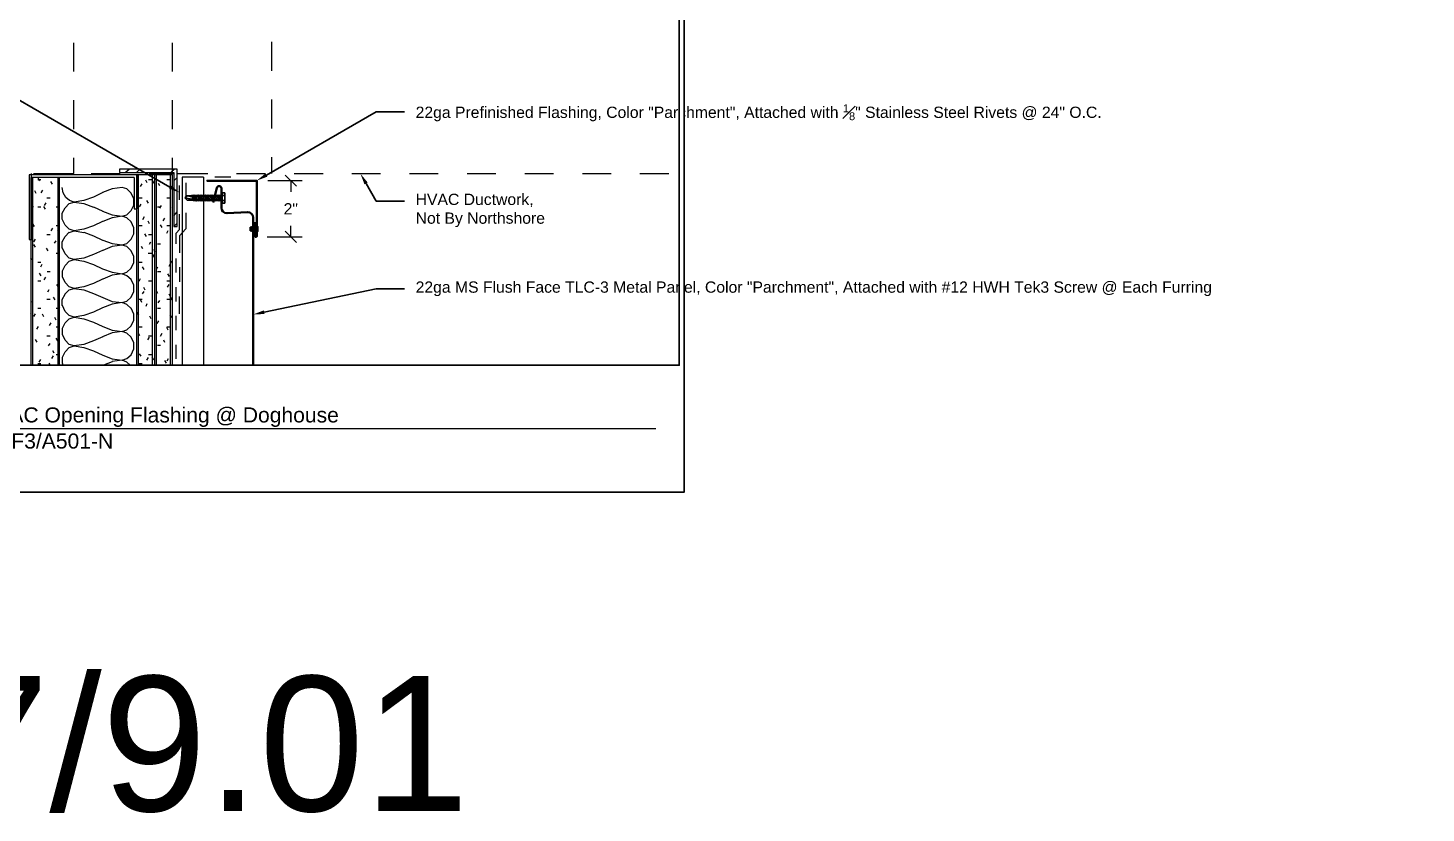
# Model space of a CAD drawing. Header units: inches. Extents: x -293 to 39679, y -468 to 488.
# Drawn here: x 773.83 to 823.5, y -11.15 to 16.75 of the extents above; entities that cross this region are included whole.
import ezdxf
from ezdxf import colors
from ezdxf.entities.mleader import LeaderData, LeaderLine
from ezdxf.enums import TextEntityAlignment as Align
from ezdxf.math import Vec2, Vec3

# ---------------------------------------------------------------- set-up
doc = ezdxf.new("R2010")
doc.units = ezdxf.units.IN
doc.header["$MEASUREMENT"] = 0
doc.linetypes.add('PHANTOM2', pattern=[1.25, 0.625, -0.125, 0.125, -0.125, 0.125, -0.125])
doc.layers.get('Defpoints').update_dxf_attribs({"color": 3})
doc.layers.add('NSE-Border', color=156, linetype='Continuous', plot=False)
for name, color, linetype, lineweight in [('NSE-By_Others', 252, 'Continuous', 0), ('NSE-Call-Outs', 51, 'Continuous', 13), ('NSE-Dimensions', 51, 'Continuous', 13), ('NSE-Flashing 01', 2, 'Continuous', 40), ('NSE-Furring 01', 30, 'Continuous', 18), ('NSE-Hardware', 111, 'Continuous', 25), ('NSE-Panels 01', 1, 'Continuous', 40), ('NSE-Title', 51, 'Continuous', 9), ('NSE-Underlayment', 6, 'PHANTOM2', 13)]:
    doc.layers.add(name, color=color, linetype=linetype, lineweight=lineweight)
doc.layers.add('NSE-Detail Border', color=7, linetype='Continuous')
doc.styles.add('004 - NSSM - Standard', font='arial.ttf', dxfattribs={"height": 0.4})
doc.styles.add('008 - NSSM - Standard', font='arial.ttf', dxfattribs={"height": 0.8})
doc.styles.add('048 - NSSM - Standard', font='arial.ttf', dxfattribs={"height": 4.8})
doc.styles.add('Anno - NSSM - Standard', font='arial.ttf', dxfattribs={"height": 0.1})
doc.dimstyles.new('004 - NSSM - Standard', dxfattribs={"dimtxt": 0.4, "dimasz": 0.4, "dimexe": 0.4, "dimexo": 0.4, "dimgap": 0.4, "dimtad": 0, "dimtih": 1, "dimtoh": 1, "dimdec": 4, "dimzin": 3, "dimdsep": 46, "dimlunit": 4, "dimtxsty": '004 - NSSM - Standard', "dimblk": 'OBLIQUE', "dimcen": 0.4, "dimclrd": 51, "dimclre": 51, "dimclrt": 256, "dimadec": 0, "dimazin": 0, "dimtfac": 0.7, "dimtdec": 4, "dimtmove": 1, "dimatfit": 2, "dimfxl": 1, "dimtfill": 1, "dimtfillclr": 11, "dimfrac": 1, "dimtolj": 1, "dimtzin": 0, "dimlwd": 0, "dimlwe": 0, "dimarcsym": 0})
doc.dimstyles.get("Standard").update_dxf_attribs({"dimtxt": 0.18, "dimasz": 0.18, "dimexe": 0.18, "dimexo": 0.0625, "dimgap": 0.09, "dimtad": 0, "dimtih": 1, "dimtoh": 1, "dimdec": 4, "dimzin": 0, "dimdsep": 46, "dimtxsty": 'Standard', "dimcen": 0.09, "dimadec": 0, "dimazin": 0, "dimtfac": 1, "dimtdec": 4, "dimtofl": 0, "dimtmove": 0, "dimatfit": 3, "dimfxl": 1, "dimtolj": 1, "dimtzin": 0, "dimarcsym": 0})

# ---------------------------------------------------------------- blocks, each defined once
blk = doc.blocks.new('*U4')
blk.add_wipeout([(8.13, 1.129), (8.13, 0), (0, 0), (0, 11.313), (8.172, 11.313), (8.172, 0), (8.13, 0), (8.13, 11.271), (0.042, 11.271), (0.042, 1.129)])
at = {"layer": 'Defpoints', "ltscale": 0.0625}
blk.add_lwpolyline([(0.042, 1.129), (8.13, 1.129), (8.13, 11.271), (0.042, 11.271)], close=True, dxfattribs=at)
at = {"layer": 'Defpoints'}
blk.add_circle((0.625, 0.567), 0.312, dxfattribs=at)
at = {"layer": 'NSE-Border', "ltscale": 0.0625}
blk.add_lwpolyline([(0, 0), (8.172, 0), (8.172, 11.313), (0, 11.313)], close=True, dxfattribs=at)
at = {"layer": 'NSE-Title'}
blk.add_line((0.938, 0.567), (7.922, 0.567), dxfattribs=at)
at = {"layer": 'Defpoints', "style": '008 - NSSM - Standard'}
blk.add_attdef('DETAIL_NUMBER', text='', height=0.218, dxfattribs=at).set_placement((0.625, 0.567), align=Align.MIDDLE_CENTER)
at = {"layer": 'NSE-Title', "style": '004 - NSSM - Standard'}
blk.add_text('ARCH REF:', height=0.1341, dxfattribs=at).set_placement((1.636, 0.46), align=Align.MIDDLE_CENTER)
for tag, p in [('DETAIL_DESCRIPTION', (1.129, 0.62)), ('ARCH_REF', (2.197, 0.388))]:
    blk.add_attdef(tag, p, '', height=0.134, dxfattribs=at)
blk = doc.blocks.new('*U70')
blk.add_lwpolyline([(0, 0), (0, 0), (0, 1.765), (1.969, 1.765, -1), (1.969, 1.702), (1.469, 1.702)], format="xyb")
blk = doc.blocks.new('_Oblique')
at = {"color": 0, "linetype": 'ByBlock', "lineweight": -2}
blk.add_line((-0.5, -0.5), (0.5, 0.5), dxfattribs=at)
blk = doc.blocks.new('*D74')
at = {"layer": 'Defpoints', "color": 0, "transparency": 16777216}
for p in [(781.957, 11.325), (781.925, 9.325), (783.168, 9.325)]:
    blk.add_point(p, dxfattribs=at)
at = {"layer": 'NSE-Dimensions', "color": 51, "lineweight": 0, "transparency": 16777216}
for p, q in [((782.357, 11.325), (783.568, 11.325)), ((783.168, 11.325), (783.168, 10.925)), ((783.168, 9.325), (783.168, 9.724)), ((782.325, 9.325), (783.568, 9.325))]:
    blk.add_line(p, q, dxfattribs=at)
at = {"layer": 'NSE-Dimensions', "color": 51, "lineweight": 0, "transparency": 16777216, "xscale": 0.4, "yscale": 0.4, "zscale": 0.4}
for p, rotation in [((783.168, 11.325), 90), ((783.168, 9.325), 270)]:
    blk.add_blockref('_Oblique', p, dxfattribs=dict(at, rotation=rotation))
at = {"layer": 'NSE-Dimensions', "transparency": 16777216, "insert": (783.168, 10.325), "char_height": 0.4, "attachment_point": 5, "style": '004 - NSSM - Standard', "bg_fill": 3, "box_fill_scale": 1.25, "bg_fill_color": 256, "bg_fill_true_color": 13158600, "bg_fill_transparency": 0}
blk.add_mtext('\\A1;2"', dxfattribs=at)
blk = doc.blocks.new('*U32')
for p, q in [((-0.061, 0.09), (0.028, 0.09)), ((-0.061, -0.09), (0.028, -0.09))]:
    blk.add_line(p, q)
for points in [[(0.028, 0.181), (-0.061, 0.181, 0.414214), (-0.073, 0.168), (-0.073, -0.168, 0.414214), (-0.061, -0.18), (0.028, -0.18)], [(-0.073, 0.103, 0.414214), (-0.061, 0.09, 0.414214), (-0.073, 0.078)], [(-0.073, -0.078, 0.414214), (-0.061, -0.09, 0.414214), (-0.073, -0.103)]]:
    blk.add_lwpolyline(points, format="xyb")
blk.add_lwpolyline([(0.052, 0.196), (0.028, 0.196), (0.028, -0.196), (0.052, -0.196)], close=True)
at = {"has_arrowhead": 0}
for points in [[(0.052, 0.08), (1.265, 0.08), (1.348, 0), (1.265, -0.08), (0.052, -0.08), (0.052, 0.08)], [(0.078, 0.08), (0.085, 0.108), (0.143, -0.108), (0.151, -0.08)], [(0.14, 0.08), (0.148, 0.108), (0.206, -0.108), (0.213, -0.08)], [(0.203, 0.08), (0.21, 0.108), (0.268, -0.108), (0.276, -0.08)], [(0.265, 0.08), (0.273, 0.108), (0.331, -0.108), (0.338, -0.08)], [(0.328, 0.08), (0.335, 0.108), (0.393, -0.108), (0.401, -0.08)], [(0.39, 0.08), (0.398, 0.108), (0.456, -0.108), (0.463, -0.08)], [(0.453, 0.08), (0.46, 0.108), (0.518, -0.108), (0.526, -0.08)], [(0.515, 0.08), (0.523, 0.108), (0.581, -0.108), (0.588, -0.08)], [(0.578, 0.08), (0.585, 0.108), (0.643, -0.108), (0.651, -0.08)], [(0.64, 0.08), (0.648, 0.108), (0.706, -0.108), (0.713, -0.08)], [(0.703, 0.08), (0.71, 0.108), (0.768, -0.108), (0.776, -0.08)], [(0.765, 0.08), (0.773, 0.108), (0.831, -0.108), (0.838, -0.08)], [(0.828, 0.08), (0.835, 0.108), (0.893, -0.108), (0.901, -0.08)], [(0.89, 0.08), (0.898, 0.108), (0.956, -0.108), (0.963, -0.08)], [(0.953, 0.08), (0.96, 0.108), (1.018, -0.108), (1.026, -0.08)], [(1.015, 0.08), (1.023, 0.108), (1.081, -0.108), (1.088, -0.08)], [(1.265, 0.08), (1.108, 0.046), (1.062, 0), (1.108, -0.046), (1.265, -0.08)], [(1.108, 0.046), (1.348, 0)], [(0.052, 0), (0.081, -0.108), (0.088, -0.08)]]:
    blk.add_leader(points, dimstyle='Standard', override={"dimasz": 0, "dimgap": 0, "dimldrblk": 'None'}, dxfattribs=at)
blk = doc.blocks.new('*U71')
at = {"color": 0}
blk.add_line((0.227, 0.062), (0.277, 0.062), dxfattribs=at)
blk.add_line((0.227, 0.062), (0.277, 0.062), dxfattribs=at)
blk.add_line((0.277, -0.063), (0.277, 0.062))
for points in [[(0.052, 0.112), (0.052, -0.112), (0.052, -0.112), (0.052, 0.112), (0.038, 0.112, 0.308793), (0.006, 0.062), (0.006, -0.063, 0.308793), (0.038, -0.112), (0.052, -0.112), (0.052, -0.112)], [(0.227, -0.063), (0.227, 0.062, 0.931975), (0.177, 0.062), (0.177, -0.063, 1), (0.227, -0.06)]]:
    blk.add_lwpolyline(points, format="xyb", dxfattribs=at)
blk.add_lwpolyline([(0.227, -0.063), (0.277, -0.063)], close=True, dxfattribs=at)
at = {"has_arrowhead": 0}
for points in [[(0.177, 0.062), (0.052, 0.062)], [(0.177, -0.063), (0.052, -0.063)]]:
    blk.add_leader(points, dimstyle='Standard', override={"dimasz": 0, "dimgap": 0, "dimtad": 0, "dimldrblk": 'None'}, dxfattribs=at)

msp = doc.modelspace()

# ---------------------------------------------------------------- linework, layer by layer
at = {"layer": 'NSE-By_Others'}
for p, q in [((778.96858, 11.53455), (773.87947, 11.53455)), ((777.60485, 11.43894), (773.93463, 11.43894))]:
    msp.add_line(p, q, dxfattribs=at)
for points in [[(775.4612, 15.20388), (775.4612, 16.22647)], [(778.95358, 16.22647), (778.95358, 15.20388)], [(782.48815, 16.25537), (782.48815, 15.23266)], [(775.46273, 13.15811), (775.46273, 14.1807)], [(778.9544, 14.1807), (778.9544, 13.15811)], [(782.48798, 14.20739), (782.48798, 13.18468)], [(775.46309, 11.57606), (775.46309, 12.13494)], [(778.955, 12.13494), (778.955, 11.57606)], [(782.48739, 12.16162), (782.48739, 11.57524)], [(773.87947, 11.53455), (773.87947, 9.22839)], [(773.93463, 11.43894), (773.93463, 4.7672)], [(773.94808, 11.57458), (773.94808, 11.43771)], [(773.97495, 9.22874), (773.97495, 11.43894)], [(774.0023, 4.7672), (774.0023, 11.43894)], [(774.02876, 11.57458), (775.46225, 11.57458)], [(774.90366, 4.7672), (774.90366, 11.43894)], [(774.95694, 4.7672), (774.95694, 11.43894)], [(776.07599, 11.57458), (777.11185, 11.57458)], [(777.08623, 11.61683), (779.00991, 11.61683)], [(777.08646, 11.73913), (777.08646, 11.61658)], [(779.13225, 11.73913), (777.08646, 11.73913)], [(777.28974, 11.61658), (777.42671, 11.73913)], [(777.60485, 11.43894), (777.60485, 10.32016)], [(777.68621, 11.61658), (777.80876, 11.73913)], [(777.68658, 11.53455), (777.68658, 4.7672)], [(777.71395, 10.32025), (777.71395, 11.53455)], [(777.75428, 4.7672), (777.75428, 11.53455)], [(778.13618, 11.57458), (779.00925, 11.57458)], [(778.25844, 4.7672), (778.25844, 11.53455)], [(778.32758, 11.53455), (778.32758, 4.7672)], [(778.39528, 4.7672), (778.39528, 11.53455)], [(778.90088, 4.7672), (778.90088, 11.53455)], [(778.91311, 11.61658), (779.03709, 11.73913)], [(778.96858, 4.7672), (778.96858, 11.53455)], [(779.00872, 11.31655), (779.13254, 11.43894)], [(779.00991, 11.61683), (779.00991, 9.69315)], [(779.13171, 11.57458), (780.22231, 11.57458)], [(779.13225, 9.69335), (779.13225, 11.73913)], [(781.04216, 11.44958), (780.46932, 11.44958)], [(781.24521, 11.57458), (782.26954, 11.57458)], [(783.29244, 11.57458), (784.31534, 11.57458)], [(785.33823, 11.57458), (786.36113, 11.57458)], [(787.38546, 11.57458), (788.40836, 11.57458)], [(789.43269, 11.57458), (790.45559, 11.57458)], [(791.47992, 11.57458), (792.50282, 11.57458)], [(793.52715, 11.57458), (794.55005, 11.57458)], [(795.57438, 11.57458), (796.59728, 11.57458)], [(773.93395, 11.04312), (773.96126, 11.04312)], [(774.12553, 10.86601), (774.07093, 10.96085)], [(774.1789, 11.37), (774.2883, 11.37)], [(774.2493, 11.31723), (774.19459, 11.41225)], [(774.345, 10.98976), (774.29039, 10.89491)], [(774.69923, 11.19498), (774.64455, 11.28995)], [(775.08113, 10.89416), (775.04087, 11.08537)], [(776.827, 11.02978), (776.48491, 10.90761)], [(777.1816, 11.08537), (776.82793, 11.03074)], [(777.3455, 11.03074), (777.1816, 11.08537)], [(777.49537, 10.8803), (777.34445, 11.02978)], [(777.87709, 11.20767), (777.82243, 11.11274)], [(778.06717, 11.24833), (778.01391, 11.34332)], [(778.10858, 11.37), (778.21798, 11.37)], [(778.3271, 11.32998), (778.27242, 11.23499)], [(778.51779, 11.13902), (778.46457, 11.22102)], [(778.76353, 11.37), (778.87293, 11.37)], [(774.00263, 10.41558), (773.94813, 10.51167)], [(774.46671, 10.53835), (774.41221, 10.44225)], [(774.50716, 10.71625), (774.61626, 10.71625)], [(775.17666, 10.73038), (775.08041, 10.89414)], [(775.14853, 10.36108), (775.29912, 10.51167)], [(775.31289, 10.62049), (775.17652, 10.72959)], [(775.29813, 10.51053), (775.47601, 10.56504)], [(775.47679, 10.56611), (775.31178, 10.62063)], [(775.47601, 10.56504), (775.81599, 10.51053)], [(775.81685, 10.62063), (775.47679, 10.56611)], [(775.81686, 10.51167), (776.15819, 10.38833)], [(776.15748, 10.74293), (775.81724, 10.61947)], [(776.48584, 10.90748), (776.15829, 10.74371)], [(777.58912, 10.6746), (777.49431, 10.87857)], [(777.49498, 10.26538), (777.58961, 10.45608)], [(777.58981, 10.45585), (777.58981, 10.674)], [(777.78138, 10.71625), (777.89048, 10.71625)], [(777.83638, 10.48499), (777.78189, 10.38891)], [(778.10973, 10.5245), (778.05377, 10.62063)], [(778.55822, 10.44274), (778.50374, 10.34668)], [(778.76465, 10.71625), (778.87375, 10.71625)], [(774.01671, 10.41605), (773.96223, 10.32)], [(774.18074, 10.38937), (774.28968, 10.38937)], [(774.45352, 10.30667), (774.39905, 10.40271)], [(774.83581, 10.38937), (774.94475, 10.38937)], [(775.1481, 9.74671), (775.05224, 9.95131)], [(775.05225, 9.95155), (775.05225, 10.16923)], [(775.05244, 10.16984), (775.14847, 10.36046)], [(776.15887, 10.38937), (776.48569, 10.23886)], [(776.48463, 10.23816), (776.827, 10.11497)], [(776.82626, 10.0069), (776.48566, 9.87095)], [(777.18079, 10.06027), (776.8258, 10.00587)], [(776.82709, 10.11586), (777.18073, 10.06145)], [(777.18073, 10.06145), (777.34538, 10.11586)], [(777.34397, 10.00587), (777.18079, 10.06027)], [(777.34392, 10.11442), (777.49435, 10.26484)], [(777.496, 9.85664), (777.34574, 10.0069)], [(777.60463, 10.32044), (777.71354, 10.32044)], [(777.95814, 10.03358), (777.90376, 9.93769)], [(778.43658, 10.38937), (778.54552, 10.38937)], [(778.68309, 9.99356), (778.62728, 9.89768)], [(778.96733, 10.34657), (778.95443, 10.3738)], [(779.01014, 10.07541), (779.13189, 10.21148)], [(773.93411, 9.73339), (773.96127, 9.73339)], [(773.97656, 9.68002), (773.93512, 9.62572)], [(774.0578, 9.69319), (774.00347, 9.78898)], [(774.69781, 9.63777), (774.64351, 9.54204)], [(774.83464, 9.73339), (774.94327, 9.73339)], [(774.9438, 9.44647), (774.88952, 9.54216)], [(775.2983, 9.59664), (775.14821, 9.74673)], [(775.14869, 9.33886), (775.29861, 9.48879)], [(775.298, 9.48788), (775.4751, 9.54216)], [(775.47626, 9.54346), (775.29912, 9.59775)], [(775.4751, 9.54216), (775.81644, 9.48788)], [(775.81769, 9.59775), (775.47626, 9.54346)], [(775.81694, 9.48879), (776.15821, 9.36599)], [(776.15767, 9.72005), (775.8175, 9.59713)], [(776.48481, 9.86903), (776.15728, 9.71886)], [(777.58972, 9.65118), (777.4939, 9.85569)], [(777.59041, 9.43249), (777.59041, 9.65112)], [(777.78063, 9.73339), (777.8907, 9.73339)], [(778.15064, 9.78877), (778.09629, 9.8846)], [(778.59971, 9.66429), (778.54538, 9.76007)], [(778.8043, 9.54216), (778.75002, 9.44647)], [(778.76406, 9.73339), (778.8727, 9.73339)], [(779.00906, 9.69269), (779.13203, 9.81567)], [(779.00909, 9.69337), (779.13199, 9.69337)], [(773.87896, 9.22862), (773.97453, 9.22862)], [(774.08344, 9.24196), (774.02924, 9.14639)], [(774.09686, 8.95524), (774.0427, 9.05073)], [(774.50697, 9.40651), (774.61688, 9.40651)], [(774.8215, 9.1886), (774.76731, 9.10731)], [(775.05189, 8.9282), (775.05189, 9.14635)], [(775.05197, 9.14637), (775.14757, 9.33758)], [(776.15769, 9.36426), (776.4845, 9.21441)], [(776.4856, 9.21528), (776.82646, 9.09262)], [(776.82696, 8.98402), (776.48643, 8.84724)], [(777.18031, 9.03739), (776.82545, 8.98323)], [(776.82713, 9.09298), (777.18207, 9.03881)], [(777.3442, 8.98323), (777.18031, 9.03739)], [(777.18207, 9.03881), (777.346, 9.09298)], [(777.34416, 9.09219), (777.49393, 9.24196)], [(777.4952, 8.83441), (777.34559, 8.98402)], [(777.49447, 9.2419), (777.59011, 9.4332)], [(777.91836, 8.9028), (777.86422, 8.98402)], [(778.0398, 9.33755), (777.98555, 9.4332)], [(778.10972, 9.40651), (778.2182, 9.40651)], [(778.19074, 9.133), (778.13514, 9.05174)], [(778.43714, 9.07964), (778.54547, 9.07964)], [(773.93302, 8.75053), (773.96149, 8.75053)], [(773.97524, 8.5066), (773.93542, 8.57487)], [(774.54753, 8.83299), (774.4934, 8.92843)], [(774.83402, 8.75053), (774.94361, 8.75053)], [(774.94361, 8.75053), (774.8881, 8.65517)], [(774.95694, 8.76536), (774.92989, 8.81947)], [(775.14865, 8.7233), (775.05321, 8.92843)], [(775.2982, 8.57441), (775.14876, 8.72385)], [(775.14887, 8.31521), (775.29956, 8.46591)], [(775.29789, 8.46524), (775.47564, 8.51927)], [(775.47718, 8.52082), (775.2994, 8.57487)], [(775.47564, 8.51927), (775.81691, 8.46524)], [(775.81711, 8.57487), (775.47718, 8.52082)], [(776.15788, 8.69717), (775.81777, 8.57479)], [(775.81845, 8.46591), (776.15822, 8.34365)], [(776.48462, 8.84615), (776.15711, 8.69664)], [(777.59029, 8.62777), (777.49489, 8.83281)], [(777.58953, 8.41057), (777.58953, 8.62823)], [(778.10777, 8.75053), (778.21737, 8.75053)], [(778.31379, 8.69717), (778.25972, 8.60182)], [(778.32775, 8.83376), (778.31351, 8.87506)], [(778.36772, 8.7787), (778.32643, 8.83281)], [(778.96878, 8.38345), (778.91475, 8.46591)], [(774.18006, 8.42366), (774.2895, 8.42366)], [(774.30216, 7.94611), (774.24682, 8.04119)], [(774.3296, 8.34138), (774.27419, 8.24618)], [(774.50799, 8.09678), (774.61728, 8.09678)], [(775.05294, 8.12432), (775.14813, 8.3147)], [(775.05295, 7.90486), (775.05295, 8.12346)], [(776.15683, 8.34138), (776.48505, 8.19077)], [(776.48509, 8.1924), (776.8273, 8.07028)], [(776.82758, 7.96114), (776.48572, 7.82496)], [(777.18117, 8.0145), (776.82646, 7.96059)], [(776.8271, 8.0701), (777.1819, 8.01617)], [(777.34434, 7.9464), (777.18117, 8.0145)], [(777.1819, 8.01617), (777.3451, 8.0701)], [(777.34432, 8.06855), (777.49486, 8.21908)], [(777.49532, 8.21986), (777.59055, 8.41032)], [(777.7818, 8.42366), (777.88982, 8.42366)], [(777.95924, 8.16617), (777.90527, 8.26133)], [(778.43526, 8.24576), (778.38129, 8.15061)], [(778.43678, 8.09678), (778.54607, 8.09678)], [(778.85968, 7.91944), (778.80434, 8.0145)], [(778.887, 8.37029), (778.833, 8.27508)], [(774.18087, 7.7699), (774.29001, 7.7699)], [(774.45362, 7.8922), (774.39831, 7.79719)], [(774.91587, 7.53713), (774.86205, 7.63204)], [(775.14918, 7.70133), (775.05275, 7.90555)], [(775.29805, 7.55077), (775.14786, 7.70097)], [(775.29914, 7.44118), (775.4761, 7.49639)], [(775.47662, 7.49676), (775.29962, 7.55198)], [(775.4761, 7.49639), (775.81728, 7.44118)], [(775.81788, 7.55198), (775.47662, 7.49676)], [(776.15801, 7.67429), (775.81798, 7.55103)], [(776.48436, 7.82327), (776.15829, 7.673)], [(777.49451, 7.8094), (777.34416, 7.94557)], [(777.59073, 7.60579), (777.49433, 7.80993)], [(777.58994, 7.38723), (777.58994, 7.60535)], [(777.82209, 7.83661), (777.76679, 7.74162)], [(777.99921, 7.42822), (777.944, 7.52308)], [(778.10978, 7.7699), (778.21892, 7.7699)], [(778.7646, 7.7699), (778.87373, 7.7699)], [(778.83111, 7.63204), (778.77728, 7.53713)], [(773.93427, 7.4408), (773.96116, 7.4408)], [(773.96291, 7.04721), (773.93465, 7.00624)], [(774.50629, 7.11392), (774.61653, 7.11392)], [(774.57541, 7.4408), (774.52022, 7.35871)], [(774.79443, 7.08672), (774.7393, 7.18286)], [(775.05242, 7.10087), (775.1486, 7.29182)], [(775.05249, 6.88294), (775.05249, 7.10058)], [(775.14721, 7.29078), (775.29724, 7.4408)], [(775.81667, 7.4408), (776.15776, 7.31767)], [(776.15728, 7.3185), (776.48546, 7.16855)], [(776.48586, 7.16952), (776.82656, 7.0338)], [(776.82565, 7.03165), (777.18027, 6.99068)], [(777.18184, 6.99162), (776.82587, 6.93653)], [(777.18154, 6.99211), (777.34544, 7.04721)], [(777.34429, 6.92382), (777.18184, 6.99162)], [(777.34485, 7.04714), (777.4947, 7.18286)], [(777.49459, 7.18226), (777.59081, 7.38743)], [(777.78098, 7.11392), (777.88981, 7.11392)], [(777.87714, 6.99194), (777.83616, 7.0739)], [(777.94598, 7.38743), (777.8908, 7.30536)], [(778.44924, 7.3187), (778.39547, 7.40078)], [(778.505, 7.06056), (778.4499, 6.9786)], [(778.76325, 7.11392), (778.87207, 7.11392)], [(778.89965, 7.19564), (778.8459, 7.29182)], [(778.95511, 7.18286), (778.89997, 7.08672)], [(773.94796, 6.59505), (773.93386, 6.60915)], [(774.08401, 6.59581), (774.03042, 6.49992)], [(774.17977, 6.78705), (774.28985, 6.78705)], [(774.3977, 6.48659), (774.34412, 6.58247)], [(774.83573, 6.36434), (774.78076, 6.46017)], [(774.83462, 6.78705), (774.9433, 6.78705)], [(774.95756, 6.81373), (774.91663, 6.74598)], [(775.14818, 6.67794), (775.05358, 6.88266)], [(775.29918, 6.52856), (775.14824, 6.67809)], [(775.47552, 6.4719), (775.2979, 6.52688)], [(775.29882, 6.41854), (775.4764, 6.47351)], [(775.81668, 6.52688), (775.47552, 6.4719)], [(775.4764, 6.47351), (775.81748, 6.41854)], [(776.15937, 6.6514), (775.81803, 6.52869)], [(776.48533, 6.80039), (776.15789, 6.65078)], [(776.82623, 6.93603), (776.48446, 6.79904)], [(777.49471, 6.78571), (777.34502, 6.92269)], [(777.59094, 6.5824), (777.49497, 6.78705)], [(777.5901, 6.36391), (777.5901, 6.58247)], [(777.76739, 6.53993), (777.71238, 6.63584)], [(778.0548, 6.9516), (778.01385, 6.85556)], [(778.20377, 6.41768), (778.16289, 6.51354)], [(778.43633, 6.78705), (778.545, 6.78705)], [(778.94171, 6.45991), (778.88672, 6.55579)], [(773.93541, 6.13329), (773.96214, 6.13329)], [(774.19374, 6.14663), (774.14026, 6.05093)], [(774.64337, 6.26893), (774.58986, 6.17318)], [(774.83609, 6.13329), (774.94445, 6.13329)], [(775.05314, 6.07743), (775.1489, 6.26893)], [(775.05326, 5.85962), (775.05326, 6.0777)], [(775.14857, 6.26856), (775.29793, 6.41792)], [(775.81647, 6.41792), (776.15746, 6.29533)], [(776.15752, 6.29562), (776.48565, 6.14493)], [(776.48639, 6.14663), (776.82698, 6.01012)], [(777.18081, 5.96874), (776.82642, 5.9139)], [(776.8265, 6.00877), (777.18095, 5.96798)], [(777.18052, 5.96725), (777.34369, 6.02211)], [(777.34535, 5.90124), (777.18081, 5.96874)], [(777.34588, 6.02345), (777.49507, 6.15998)], [(777.49502, 6.16029), (777.59082, 6.36455)], [(777.783, 6.13329), (777.89137, 6.13329)], [(778.465, 6.33787), (778.41007, 6.24209)], [(778.81765, 6.0087), (778.76277, 6.10438)], [(778.76531, 6.13329), (778.87367, 6.13329)], [(774.15295, 5.58638), (774.09817, 5.68189)], [(774.50648, 5.80419), (774.6161, 5.80419)], [(774.60372, 5.5329), (774.54898, 5.45149)], [(774.88875, 5.62639), (774.83396, 5.72192)], [(775.14838, 5.65456), (775.0528, 5.85978)], [(775.29866, 5.50494), (775.14839, 5.65521)], [(775.47594, 5.44926), (775.2977, 5.504)], [(775.81698, 5.504), (775.47594, 5.44926)], [(776.15904, 5.62852), (775.81781, 5.50635)], [(776.48603, 5.77751), (776.15863, 5.62716)], [(776.82638, 5.91315), (776.48473, 5.77677)], [(777.49461, 5.76344), (777.34418, 5.89981)], [(777.59084, 5.55903), (777.4953, 5.76416)], [(777.59134, 5.342), (777.59134, 5.55959)], [(777.80812, 5.80421), (777.75329, 5.89981)], [(778.136, 5.76416), (778.0812, 5.66862)], [(778.10826, 5.80419), (778.21787, 5.80419)], [(778.43643, 5.47731), (778.54589, 5.47731)], [(778.58591, 5.88647), (778.53108, 5.79087)], [(778.69586, 5.57375), (778.65513, 5.65521)], [(773.93548, 5.15044), (773.9621, 5.15044)], [(774.27477, 4.97254), (774.22016, 4.87733)], [(774.72455, 5.09484), (774.67131, 4.99958)], [(774.76662, 5.19142), (774.71195, 5.27274)], [(774.8351, 5.15044), (774.9444, 5.15044)], [(775.05359, 5.0554), (775.14892, 5.24605)], [(775.05375, 4.83631), (775.05375, 5.05482)], [(775.14826, 5.24494), (775.29836, 5.39504)], [(775.29964, 5.39591), (775.47643, 5.45063)], [(775.47643, 5.45063), (775.81739, 5.39591)], [(775.81599, 5.39504), (776.15827, 5.27159)], [(776.15744, 5.27274), (776.48552, 5.12272)], [(776.48658, 5.12375), (776.82705, 4.98784)], [(776.82558, 4.98588), (777.18125, 4.94528)], [(777.18092, 4.94461), (777.34476, 4.99923)], [(777.34514, 5.00118), (777.49507, 5.13709)], [(777.4951, 5.13691), (777.59047, 5.34167)], [(777.85037, 5.0825), (777.79571, 5.16378)], [(778.09635, 5.04148), (778.04172, 4.94623)], [(778.10991, 5.15044), (778.21781, 5.15044)], [(778.30057, 4.95957), (778.24594, 5.05482)], [(778.81817, 4.98588), (778.76356, 4.90467)], [(774.18041, 4.82356), (774.28955, 4.82356)], [(774.64451, 4.74174), (774.58993, 4.8369)], [(775.08606, 4.7672), (775.05312, 4.8369)], [(776.82617, 4.89027), (776.5166, 4.7672)], [(777.18222, 4.94586), (776.82661, 4.89126)], [(777.34603, 4.87726), (777.18222, 4.94586)], [(777.46653, 4.7672), (777.34436, 4.87693)], [(777.78215, 4.82356), (777.8913, 4.82356)], [(778.75049, 4.83732), (778.69589, 4.93252)]]:
    msp.add_lwpolyline(points, dxfattribs=at)
at = {"layer": 'NSE-Furring 01'}
for p, q in [((779.31457, 11.44958), (779.31457, 4.7672)), ((780.06671, 11.44958), (779.31457, 11.44958)), ((780.06671, 11.44958), (780.06671, 4.7672))]:
    msp.add_line(p, q, dxfattribs=at)
at = {"layer": 'NSE-Panels 01'}
for p, q in [((780.41159, 10.55186), (780.54732, 11.07383)), ((780.5472, 11.07383), (780.5472, 11.07383)), ((780.70468, 11.05369), (780.70468, 10.35885)), ((781.63199, 10.20739), (780.91088, 10.17082)), ((780.91099, 10.17082), (780.91088, 10.17082)), ((781.6321, 10.20739), (781.6321, 10.20739)), ((781.8317, 10.0189), (781.8317, 4.7672))]:
    msp.add_line(p, q, dxfattribs=at)
for centre, radius, start, end in [((780.62462, 11.0538), 0.07997, 90.005067, 165.495453), ((780.62458, 11.05367), 0.0801, 0.019194, 89.980806), ((780.89345, 10.35878), 0.18876, 179.977325, 269.952416), ((780.89387, 10.35127), 0.18125, 269.817354, 275.421744), ((781.64329, 9.94157), 0.26605, 90.316971, 92.410884), ((781.64165, 10.01757), 0.19005, 359.980834, 89.949378)]:
    msp.add_arc(centre, radius, start, end, dxfattribs=at)
at = {"layer": 'NSE-Underlayment'}
msp.add_line((779.43957, 11.24499), (779.43957, 10.70284), dxfattribs=at)
for points in [[(779.21858, 10.64731), (779.21858, 11.15208)], [(779.09358, 9.46306), (779.21858, 9.58806), (779.21858, 10.1292)], [(779.43957, 10.18479), (779.43957, 9.61537), (779.21821, 9.36907)], [(779.09398, 9.08073), (779.09398, 9.46326)], [(779.21821, 9.36959), (779.21821, 8.75595)], [(779.09319, 8.05794), (779.09319, 8.56267)], [(779.21855, 8.25109), (779.21855, 7.73272)], [(779.09338, 7.03445), (779.09338, 7.53979)], [(779.20026, 7.20954), (779.20026, 6.5959)], [(779.09326, 6.0124), (779.09326, 6.51691)], [(779.09232, 4.98674), (779.09232, 5.49181)]]:
    msp.add_lwpolyline(points, dxfattribs=at)

# ---------------------------------------------------------------- block references
at = {"layer": 'NSE-Flashing 01', "rotation": 270}
msp.add_blockref('*U70', (780.19171, 11.32458), dxfattribs=at)
at = {"layer": 'NSE-Hardware', "rotation": 180}
for name, p in [('*U32', (780.7563, 10.70913)), ('*U71', (782.00832, 9.60588))]:
    msp.add_blockref(name, p, dxfattribs=at)

# ---------------------------------------------------------------- texts
at = {"layer": 'Defpoints', "color": 5, "insert": (776.45238, -6.28629), "char_height": 4.8, "attachment_point": 2, "style": '048 - NSSM - Standard'}
msp.add_mtext_dynamic_manual_height_columns('007/9.01', width=15.7513444, gutter_width=2, heights=[0], dxfattribs=at)

# ---------------------------------------------------------------- leaders
at = {"layer": 'NSE-Call-Outs'}
ml = msp.add_multileader_mtext('Standard', dxfattribs=at)
ml.set_content('HVAC Ductwork, \\PNot By Northshore', color=256, style='Anno - NSSM - Standard')
ml.set_leader_properties(color=51)
ml.build(insert=Vec2(0, 0))
ml.multileader.update_dxf_attribs({"dogleg_length": 0.25, "arrow_head_size": 0.4, "scale": 4})
ctx = ml.context
ctx.base_point, ctx.scale, ctx.char_height, ctx.arrow_head_size, ctx.landing_gap_size, ctx.plane_origin = Vec3(787.20425, 10.60185), 4, 0.4, 0.4, 0.4, Vec3(781.96301, 13.05053)
notes = []
notes.append((ctx, [(0, (1, 1, 0), (786.20425, 10.60185), (1, 0), 1, [(0, [(785.64265, 11.57458)], 0, [])])]))
ctx.mtext.insert, ctx.mtext.width, ctx.mtext.flow_direction = Vec3(787.60425, 10.86065), 4.8692982, 5
ml = msp.add_multileader_mtext('Standard', dxfattribs=at)
ml.set_content('22ga MS Flush Face TLC-3 Metal Panel, Color "Parchment", Attached with #12 HWH Tek3 Screw @ Each Furring', color=256, style='Anno - NSSM - Standard')
ml.set_leader_properties(color=51)
ml.build(insert=Vec2(0, 0))
ml.multileader.update_dxf_attribs({"dogleg_length": 0.25, "arrow_head_size": 0.4, "scale": 4})
ctx = ml.context
ctx.base_point, ctx.scale, ctx.char_height, ctx.arrow_head_size, ctx.landing_gap_size, ctx.plane_origin = Vec3(787.20425, 7.48332), 4, 0.4, 0.4, 0.4, Vec3(781.96301, 31.87558)
notes.append((ctx, [(0, (1, 1, 0), (786.20425, 7.48332), (1, 0), 1, [(0, [(781.8317, 6.56795)], 0, [])])]))
ctx.mtext.insert, ctx.mtext.width, ctx.mtext.flow_direction = Vec3(787.60425, 7.74212), 8.243646, 5
for ctx, leaders in notes:
    for number, flags, end, landing, length, lines in leaders:
        leader = LeaderData()
        leader.index, (leader.has_last_leader_line, leader.has_dogleg_vector, leader.attachment_direction) = number, flags
        leader.last_leader_point, leader.dogleg_vector, leader.dogleg_length = Vec3(end), Vec3(landing), length
        for number, points, colour, breaks in lines:
            line = LeaderLine()
            line.index, line.vertices, line.color, line.breaks = number, Vec3.list(points), colors.encode_raw_color(colour), breaks
            leader.lines.append(line)
        ctx.leaders.append(leader)

# ---------------------------------------------------------------- next in the draw order: dimensions: what is measured, and where the dimension line sits
at = {"layer": 'NSE-Dimensions'}
dim = msp.add_linear_dim(base=(783.168151, 9.324632), p1=(781.956703, 11.324578), p2=(781.924957, 9.324632), angle=90, dimstyle='004 - NSSM - Standard', dxfattribs=at)
dim.commit()
dim.dimension.update_dxf_attribs({"geometry": '*D74', "text_midpoint": (783.168151, 10.324605), "dimtype": 160})

# ---------------------------------------------------------------- next in the draw order: leaders
at = {"layer": 'NSE-Call-Outs'}
ml = msp.add_multileader_mtext('Standard', dxfattribs=at)
ml.set_content('\\A1;22ga Prefinished Flashing, Color "Parchment", Attached with {\\H0.7x;\\S1#8;}" Stainless Steel Rivets @ 24" O.C.', color=256, style='Anno - NSSM - Standard')
ml.set_leader_properties(color=51)
ml.build(insert=Vec2(0, 0))
ml.multileader.update_dxf_attribs({"dogleg_length": 0.25, "arrow_head_size": 0.4, "scale": 4})
ctx = ml.context
ctx.base_point, ctx.scale, ctx.char_height, ctx.arrow_head_size, ctx.landing_gap_size, ctx.plane_origin = Vec3(787.20425, 13.7769), 4, 0.4, 0.4, 0.4, Vec3(781.96301, 17.83569)
notes = []
notes.append((ctx, [(0, (1, 1, 0), (786.20425, 13.7769), (1, 0), 1, [(0, [(781.9567, 11.32458)], 0, [])])]))
ctx.mtext.insert, ctx.mtext.width, ctx.mtext.flow_direction = Vec3(787.60425, 14.0357), 8.9742828, 5
for ctx, leaders in notes:
    for number, flags, end, landing, length, lines in leaders:
        leader = LeaderData()
        leader.index, (leader.has_last_leader_line, leader.has_dogleg_vector, leader.attachment_direction) = number, flags
        leader.last_leader_point, leader.dogleg_vector, leader.dogleg_length = Vec3(end), Vec3(landing), length
        for number, points, colour, breaks in lines:
            line = LeaderLine()
            line.index, line.vertices, line.color, line.breaks = number, Vec3.list(points), colors.encode_raw_color(colour), breaks
            leader.lines.append(line)
        ctx.leaders.append(leader)

# ---------------------------------------------------------------- next in the draw order: block references
at = {"layer": 'NSE-Detail Border', "xscale": 4, "yscale": 4, "zscale": 4}
msp.add_blockref('*U4', (764.45238, 0.25), dxfattribs=at).add_auto_attribs({'DETAIL_DESCRIPTION': 'Section - HVAC Opening Flashing @ Doghouse', 'ARCH_REF': 'F3/A501-N', 'DETAIL_NUMBER': '07'})

# ---------------------------------------------------------------- next in the draw order: leaders
at = {"layer": 'NSE-Call-Outs'}
ml = msp.add_multileader_mtext('Standard', dxfattribs=at)
ml.set_content('WrapShield SA', color=256, style='Anno - NSSM - Standard')
ml.set_leader_properties(color=51)
ml.build(insert=Vec2(0, 0))
ml.multileader.update_dxf_attribs({"dogleg_length": 0.25, "arrow_head_size": 0.4, "scale": 4})
ctx = ml.context
ctx.base_point, ctx.scale, ctx.char_height, ctx.arrow_head_size, ctx.landing_gap_size, ctx.plane_origin = Vec3(766.43897, 15.05461), 4, 0.4, 0.4, 0.4, Vec3(776.36278, 12.54849)
ctx.text_align_type = 2
notes = []
notes.append((ctx, [(0, (1, 1, 0), (772.02206, 15.05461), (-1, 0), 1, [(0, [(779.21858, 10.8997)], 0, [])])]))
ctx.mtext.insert, ctx.mtext.width, ctx.mtext.alignment, ctx.mtext.flow_direction = Vec3(770.62206, 15.31014), 7.2332494, 3, 5
for ctx, leaders in notes:
    for number, flags, end, landing, length, lines in leaders:
        leader = LeaderData()
        leader.index, (leader.has_last_leader_line, leader.has_dogleg_vector, leader.attachment_direction) = number, flags
        leader.last_leader_point, leader.dogleg_vector, leader.dogleg_length = Vec3(end), Vec3(landing), length
        for number, points, colour, breaks in lines:
            line = LeaderLine()
            line.index, line.vertices, line.color, line.breaks = number, Vec3.list(points), colors.encode_raw_color(colour), breaks
            leader.lines.append(line)
        ctx.leaders.append(leader)

doc.saveas('drawing.dxf')
